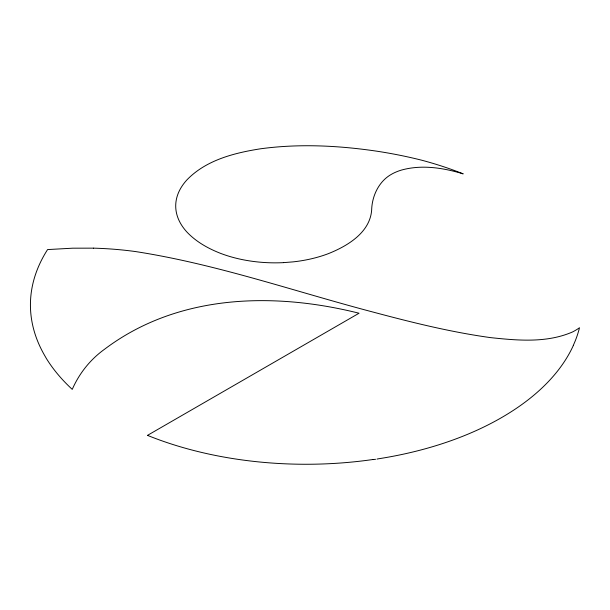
<?xml version="1.0" encoding="UTF-8"?>
<svg xmlns="http://www.w3.org/2000/svg" width="610" height="610" viewBox="0 0 610 610"><rect width="100%" height="100%" fill="white"/><g stroke="black" fill="none" stroke-linecap="round" stroke-linejoin="round"><path stroke-width="0.91" d="M573.324 345.39L575.192 341.005A274.614 158.547 0 0 0 579.5 327.738A59.612 34.412 0 0 1 572.676 331.893C546.85 343.186 517.882 340.51 490.608 337.627C450.912 332.145 411.971 322.446 373.297 312.129C294.233 291.351 216.55 264.099 135.55 251.564A228.353 131.836 0 0 0 93.421 248.148M147.582 435.311L359.046 313.227C273.265 291.733 177.556 294.111 104.501 349.278C90.31 359.481 79.231 373.404 72.247 389.378A274.05 158.219 0 0 1 46.368 358.474L44.278 354.822A276.658 159.728 0 0 1 47.557 249.597A56.951 32.879 0 0 1 49.86 249.452L72.712 248.186L93.421 248.156M376.988 459.109L377.819 458.888A274.996 158.768 0 0 0 494.748 421.411A280.165 161.749 0 0 0 514.398 409.668A274.927 158.73 0 0 0 573.37 345.397M375.562 459.292L372.992 459.597M283.635 262.62L292.975 261.888A96.304 55.602 0 0 0 328.31 253.668C347.189 246.15 369.919 232.753 371.65 210.137C371.978 196.1 378.772 181.429 391.353 174.346A40.763 23.531 0 0 1 401.281 170.129C421.624 164.387 443.325 167.819 463.181 173.865A273.928 158.15 0 0 0 421.8 160.232A309.194 178.509 0 0 0 377.376 151.272C338.718 145.531 299.213 143.518 260.386 148.817C234.133 152.957 206.119 160.064 187.018 179.79A96.609 55.777 0 0 0 187.003 232.135C196.123 241.758 207.903 248.369 220.134 253.196A98.934 57.119 0 0 0 283.635 262.635M372.954 459.505A275.956 159.324 0 0 1 147.521 435.372"/></g></svg>
